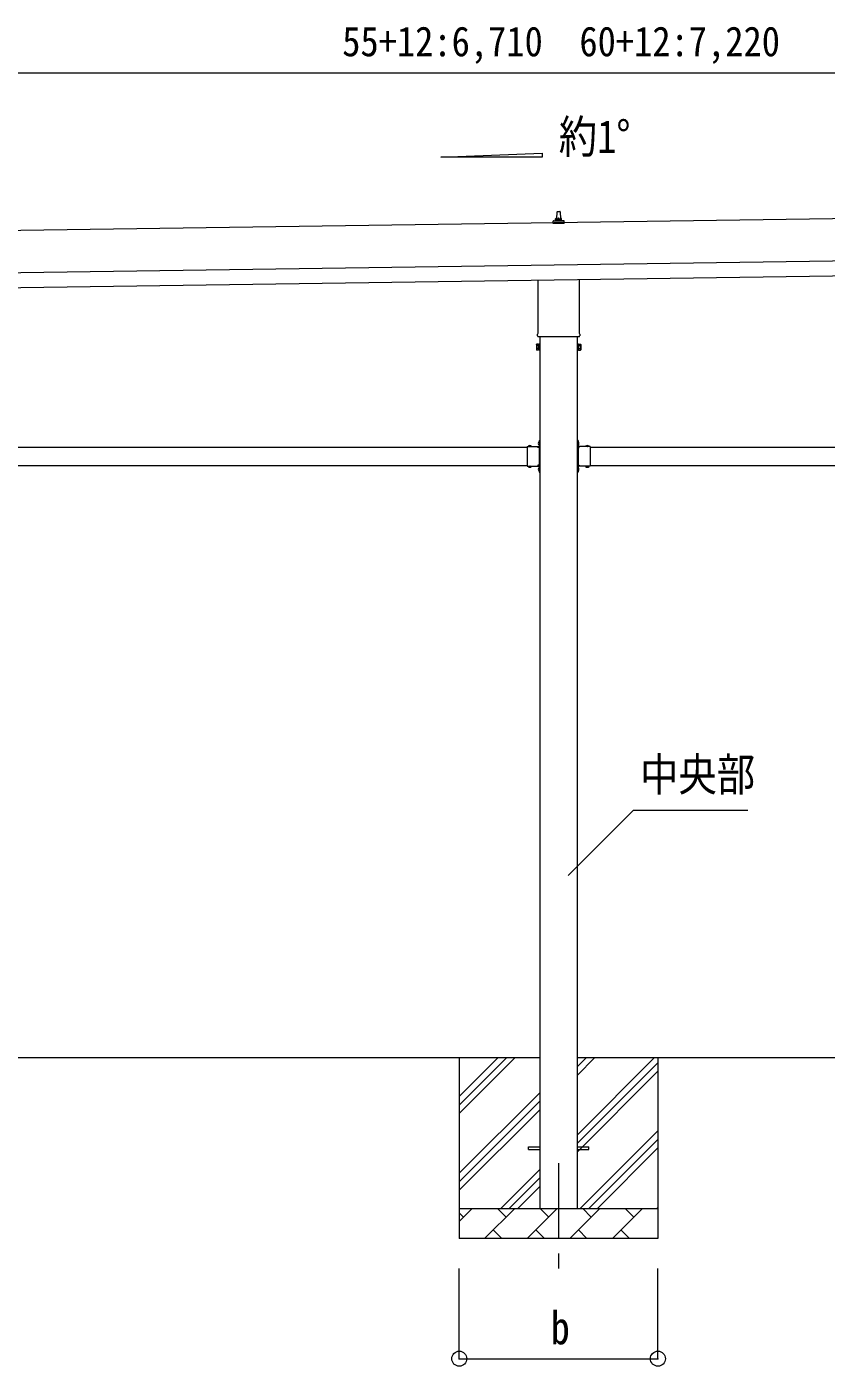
# Model space of a CAD drawing. Units: millimetres, scale not verified. Extents: x -88263 to 14131, y -29850 to 9646.
# Drawn here: x 4119 to 6775, y -673 to 3776 of the extents above; entities that cross this region are included whole.
import ezdxf
from ezdxf.enums import TextEntityAlignment as Align

# ---------------------------------------------------------------- set-up
doc = ezdxf.new("R2010")
doc.units = ezdxf.units.MM
doc.header["$LTSCALE"] = 50
doc.header["$PDMODE"] = 32
doc.header["$PDSIZE"] = 50
doc.linetypes.add('CHAIN1', pattern=[8, 5, -1, 1, -1])
doc.linetypes.add('USER8', pattern=[4, 3, -1])
for name, color, linetype, lineweight in [('0-2_建具', 4, 'Continuous', 9), ('0-4_設備', 7, 'Continuous', 9), ('0-6_手摺', 5, 'Continuous', 5), ('0-7_ハッチ', 6, 'Continuous', 9)]:
    doc.layers.add(name, color=color, linetype=linetype, lineweight=lineweight)
doc.styles.add('ＭＳ ゴシック', font='')
doc.styles.get('ＭＳ ゴシック').set_extended_font_data('MS Gothic')

msp = doc.modelspace()

# ---------------------------------------------------------------- linework, layer by layer
at = {"layer": '0-2_建具'}
for p, q in [((5879.58, 3138.36), (5880.31, 3161.88)), ((5881.31, 3162.86), (5889.85, 3162.86)), ((5890.85, 3161.88), (5891.58, 3138.36)), ((7927.81, 3154.69), (2562.86, 3078.04)), ((5867.33, 3122.86), (5867.33, 3130.57)), ((5903.83, 3122.86), (5867.33, 3122.86)), ((5867.71, 3131.36), (5903.45, 3131.36)), ((5868.09, 3131.54), (5874.82, 3133.17)), ((5875.2, 3133.36), (5895.96, 3133.36)), ((5875.58, 3134.14), (5875.58, 3138.36)), ((5876.58, 3138.36), (5894.58, 3138.36)), ((5895.58, 3134.14), (5895.58, 3138.36)), ((5903.07, 3131.54), (5896.34, 3133.17)), ((5903.83, 3122.86), (5903.83, 3130.57)), ((2564.86, 2938.06), (7929.81, 3014.7)), ((2565.57, 2888.06), (7930.53, 2964.7)), ((5953.88, 2936.47), (5953.88, 2758.87)), ((5817.28, 2758.87), (5817.28, 2934.52)), ((5811.58, 2720.6), (5812.34, 2721.91)), ((5811.58, 2720.6), (5811.58, 2703.6)), ((5818.58, 2721.91), (5812.34, 2721.91)), ((5818.58, 2717), (5812.34, 2717)), ((5815.58, 2750.1), (5815.58, 2755.6)), ((5953.52, 2746.6), (5817.64, 2746.6)), ((5818.58, 2702.28), (5818.58, 2721.91)), ((5818.58, 2721.3), (5821.08, 2721.3)), ((5818.58, 2702.9), (5818.58, 2721.3)), ((5821.08, 2722.6), (5823.08, 2722.6)), ((5821.08, 2701.6), (5821.08, 2722.6)), ((5823.08, 2746.6), (5823.08, -148.76)), ((5823.08, 2722.6), (5823.08, 2701.6)), ((5948.08, -148.76), (5948.08, 2746.6)), ((5948.08, 2722.6), (5948.08, 2701.6)), ((5950.08, 2722.6), (5948.08, 2722.6)), ((5950.08, 2701.6), (5950.08, 2722.6)), ((5952.58, 2721.3), (5950.08, 2721.3)), ((5952.58, 2721.91), (5958.82, 2721.91)), ((5952.58, 2702.28), (5952.58, 2721.91)), ((5952.58, 2702.9), (5952.58, 2721.3)), ((5952.58, 2717), (5958.82, 2717)), ((5955.58, 2755.6), (5955.58, 2750.1)), ((5959.58, 2720.6), (5958.82, 2721.91)), ((5959.58, 2720.6), (5959.58, 2703.6)), ((5811.58, 2703.6), (5812.34, 2702.28)), ((5818.58, 2707.19), (5812.34, 2707.19)), ((5818.58, 2702.28), (5812.34, 2702.28)), ((5821.08, 2702.9), (5818.58, 2702.9)), ((5823.08, 2701.6), (5821.08, 2701.6)), ((5948.08, 2701.6), (5950.08, 2701.6)), ((5950.08, 2702.9), (5952.58, 2702.9)), ((5952.58, 2707.19), (5958.82, 2707.19)), ((5952.58, 2702.28), (5958.82, 2702.28)), ((5959.58, 2703.6), (5958.82, 2702.28)), ((2990.08, 2379.24), (5781.08, 2379.24)), ((5781.08, 2382.24), (5821.08, 2382.24)), ((5781.08, 2382.24), (5781.08, 2316.24)), ((5784.18, 2382.75), (5795.98, 2382.75)), ((5784.18, 2382.75), (5784.18, 2382.24)), ((5784.18, 2382.24), (5795.98, 2382.24)), ((5795.98, 2382.75), (5795.98, 2382.24)), ((5817.08, 2380.24), (5821.08, 2380.24)), ((5817.08, 2378.24), (5817.08, 2380.24)), ((5817.08, 2379.24), (5822.58, 2379.24)), ((5821.08, 2378.24), (5817.08, 2378.24)), ((5820.57, 2398.14), (5820.57, 2386.34)), ((5820.57, 2398.14), (5821.08, 2398.14)), ((5820.57, 2386.34), (5821.08, 2386.34)), ((5821.08, 2402.24), (5821.08, 2382.24)), ((5821.08, 2402.24), (5823.08, 2402.24)), ((5821.08, 2398.14), (5821.08, 2386.34)), ((5823.08, 2395.24), (5821.08, 2395.24)), ((5823.08, 2389.24), (5821.08, 2389.24)), ((5821.08, 2378.24), (5821.08, 2320.24)), ((5822.58, 2379.24), (5822.58, 2319.24)), ((5823.08, 2402.24), (5823.08, 2382.24)), ((5948.08, 2402.24), (5948.08, 2382.24)), ((5950.08, 2402.24), (5948.08, 2402.24)), ((5948.08, 2395.24), (5950.08, 2395.24)), ((5948.08, 2389.24), (5950.08, 2389.24)), ((5948.58, 2379.24), (5948.58, 2319.24)), ((5954.08, 2379.24), (5948.58, 2379.24)), ((5950.08, 2402.24), (5950.08, 2382.24)), ((5950.08, 2398.14), (5950.08, 2386.34)), ((5950.59, 2398.14), (5950.08, 2398.14)), ((5950.59, 2386.34), (5950.08, 2386.34)), ((5990.08, 2382.24), (5950.08, 2382.24)), ((5954.08, 2380.24), (5950.08, 2380.24)), ((5950.08, 2378.24), (5954.08, 2378.24)), ((5950.08, 2378.24), (5950.08, 2320.24)), ((5950.59, 2398.14), (5950.59, 2386.34)), ((5954.08, 2378.24), (5954.08, 2380.24)), ((5975.18, 2382.75), (5975.18, 2382.24)), ((5986.98, 2382.75), (5975.18, 2382.75)), ((5986.98, 2382.24), (5975.18, 2382.24)), ((5986.98, 2382.75), (5986.98, 2382.24)), ((5990.08, 2382.24), (5990.08, 2316.24)), ((5990.08, 2379.24), (8781.08, 2379.24)), ((2990.08, 2319.24), (5781.08, 2319.24)), ((5781.08, 2316.24), (5821.08, 2316.24)), ((5784.18, 2316.24), (5795.98, 2316.24)), ((5784.18, 2315.73), (5784.18, 2316.24)), ((5784.18, 2315.73), (5795.98, 2315.73)), ((5795.98, 2315.73), (5795.98, 2316.24)), ((5817.08, 2320.24), (5817.08, 2318.24)), ((5821.08, 2320.24), (5817.08, 2320.24)), ((5817.08, 2319.24), (5822.58, 2319.24)), ((5821.08, 2318.24), (5817.08, 2318.24)), ((5821.08, 2316.24), (5821.08, 2296.24)), ((5823.08, 2316.24), (5823.08, 2296.24)), ((5948.08, 2316.24), (5948.08, 2296.24)), ((5954.08, 2319.24), (5948.58, 2319.24)), ((5950.08, 2320.24), (5954.08, 2320.24)), ((5950.08, 2318.24), (5954.08, 2318.24)), ((5990.08, 2316.24), (5950.08, 2316.24)), ((5950.08, 2316.24), (5950.08, 2296.24)), ((5954.08, 2320.24), (5954.08, 2318.24)), ((5986.98, 2316.24), (5975.18, 2316.24)), ((5975.18, 2315.73), (5975.18, 2316.24)), ((5986.98, 2315.73), (5975.18, 2315.73)), ((5986.98, 2315.73), (5986.98, 2316.24)), ((5990.08, 2319.24), (8781.08, 2319.24)), ((5820.57, 2312.14), (5820.57, 2300.34)), ((5820.57, 2312.14), (5821.08, 2312.14)), ((5820.57, 2300.34), (5821.08, 2300.34)), ((5821.08, 2312.14), (5821.08, 2300.34)), ((5823.08, 2309.24), (5821.08, 2309.24)), ((5823.08, 2303.24), (5821.08, 2303.24)), ((5821.08, 2296.24), (5823.08, 2296.24)), ((5948.08, 2309.24), (5950.08, 2309.24)), ((5948.08, 2303.24), (5950.08, 2303.24)), ((5950.08, 2296.24), (5948.08, 2296.24)), ((5950.08, 2312.14), (5950.08, 2300.34)), ((5950.59, 2312.14), (5950.08, 2312.14)), ((5950.59, 2300.34), (5950.08, 2300.34)), ((5950.59, 2312.14), (5950.59, 2300.34)), ((5785.58, 46.74), (5785.58, 55.74)), ((5785.58, 55.74), (5823.08, 55.74)), ((5785.58, 46.74), (5823.08, 46.74)), ((5948.08, 55.74), (5985.58, 55.74)), ((5948.08, 46.74), (5985.58, 46.74)), ((5985.58, 46.74), (5985.58, 55.74))]:
    msp.add_line(p, q, dxfattribs=at)
at = {"layer": '0-2_建具', "linetype": 'USER8'}
for p, q in [((5787.58, 2384.85), (5788.94, 2382.07)), ((5788.94, 2382.07), (5790.08, 2381.46)), ((5791.23, 2382.07), (5790.08, 2381.46)), ((5792.58, 2384.85), (5791.23, 2382.07)), ((5818.47, 2394.74), (5821.25, 2393.38)), ((5818.47, 2389.74), (5821.25, 2391.09)), ((5821.25, 2393.38), (5821.86, 2392.24)), ((5821.25, 2391.09), (5821.86, 2392.24)), ((5949.91, 2393.38), (5949.3, 2392.24)), ((5949.91, 2391.09), (5949.3, 2392.24)), ((5952.69, 2394.74), (5949.91, 2393.38)), ((5952.69, 2389.74), (5949.91, 2391.09)), ((5978.58, 2384.85), (5979.94, 2382.07)), ((5979.94, 2382.07), (5981.08, 2381.46)), ((5982.23, 2382.07), (5981.08, 2381.46)), ((5983.58, 2384.85), (5982.23, 2382.07)), ((5787.58, 2313.63), (5788.94, 2316.41)), ((5788.94, 2316.41), (5790.08, 2317.02)), ((5791.23, 2316.41), (5790.08, 2317.02)), ((5792.58, 2313.63), (5791.23, 2316.41)), ((5978.58, 2313.63), (5979.94, 2316.41)), ((5979.94, 2316.41), (5981.08, 2317.02)), ((5982.23, 2316.41), (5981.08, 2317.02)), ((5983.58, 2313.63), (5982.23, 2316.41)), ((5818.47, 2308.74), (5821.25, 2307.38)), ((5818.47, 2303.74), (5821.25, 2305.09)), ((5821.25, 2307.38), (5821.86, 2306.24)), ((5821.25, 2305.09), (5821.86, 2306.24)), ((5949.91, 2307.38), (5949.3, 2306.24)), ((5949.91, 2305.09), (5949.3, 2306.24)), ((5952.69, 2308.74), (5949.91, 2307.38)), ((5952.69, 2303.74), (5949.91, 2305.09))]:
    msp.add_line(p, q, dxfattribs=at)
at = {"layer": '0-2_建具', "color": 7, "linetype": 'CHAIN1'}
msp.add_line((5885.58, 1.24), (5885.58, -347.76), dxfattribs=at)
at = {"layer": '0-2_建具'}
for centre, radius, start, end in [((5881.31, 3161.86), 1, 90, 178.60509), ((5889.85, 3161.86), 1, 1.39491, 90), ((5868.33, 3130.57), 1, 103.62699, 180), ((5874.58, 3134.14), 1, 283.62699, 0), ((5879.67, 3137.72), 4.13, 90, 171.17633), ((5876.58, 3137.36), 1, 90, 180), ((5888.91, 3138.36), 4.83, 133.60282, 180), ((5882.25, 3138.36), 4.83, 0, 46.39718), ((5891.5, 3137.72), 4.13, 8.82367, 90), ((5894.58, 3137.36), 1, 0, 90), ((5896.58, 3134.14), 1, 180, 256.37301), ((5902.83, 3130.57), 1, 0, 76.37301), ((5819.58, 2755.6), 4, 125.09963, 180), ((5951.58, 2755.6), 4, 0, 54.90037), ((5827.82, 2712.1), 16.24, 162.41205, 197.58795), ((5815.93, 2719.46), 4.34, 145.61575, 214.38425), ((5819.58, 2750.1), 4, 180, 194.47751), ((5819.58, 2750.1), 4, 194.47751, 241.04498), ((5951.58, 2750.1), 4, 298.95502, 345.52249), ((5951.58, 2750.1), 4, 345.52249, 360), ((5943.34, 2712.1), 16.24, 342.41205, 17.58795), ((5955.24, 2719.46), 4.34, 325.61575, 34.38425), ((5815.93, 2704.74), 4.34, 145.61575, 214.38425), ((5955.24, 2704.74), 4.34, 325.61575, 34.38425), ((5790.08, 2377.01), 8.23, 44.2189, 135.7811), ((5826.31, 2392.24), 8.23, 134.2189, 225.7811), ((5821.08, 2382.24), 2, 270, 0), ((5950.08, 2382.24), 2, 180, 270), ((5944.85, 2392.24), 8.23, 314.2189, 45.7811), ((5981.08, 2377.01), 8.23, 44.2189, 135.7811), ((5790.08, 2321.47), 8.23, 224.2189, 315.7811), ((5821.08, 2316.24), 2, 0, 90), ((5950.08, 2316.24), 2, 90, 180), ((5981.08, 2321.47), 8.23, 224.2189, 315.7811), ((5826.31, 2306.24), 8.23, 134.2189, 225.7811), ((5944.85, 2306.24), 8.23, 314.2189, 45.7811)]:
    msp.add_arc(centre, radius, start, end, dxfattribs=at)
at = {"layer": '0-4_設備'}
for p, q in [((5823.08, 351.24), (2948.08, 351.24)), ((5555.58, 222.76), (5684.06, 351.24)), ((5555.58, 194.47), (5712.35, 351.24)), ((5555.58, 166.19), (5740.63, 351.24)), ((5555.58, 351.24), (5555.58, -248.76)), ((5948.08, 322.41), (5976.91, 351.24)), ((5948.08, 294.13), (6005.19, 351.24)), ((5948.08, 96.14), (6203.18, 351.24)), ((8823.08, 351.24), (5948.08, 351.24)), ((5948.08, 67.86), (6215.58, 335.36)), ((6215.58, 351.24), (6215.58, -248.76)), ((5948.08, 39.57), (6215.58, 307.07)), ((5555.58, -31.8), (5823.08, 235.7)), ((5555.58, -60.09), (5823.08, 207.41)), ((5555.58, -88.37), (5823.08, 179.13)), ((5957.74, -148.76), (6215.58, 109.08)), ((5986.02, -148.76), (6215.58, 80.8)), ((6014.31, -148.76), (6215.58, 52.51)), ((5693.18, -148.76), (5823.08, -18.86)), ((5721.46, -148.76), (5823.08, -47.14)), ((5749.75, -148.76), (5823.08, -75.43)), ((5555.58, -191.65), (5598.47, -148.76)), ((5555.58, -148.76), (6215.58, -148.76)), ((5569.92, -177.31), (5555.58, -162.97)), ((5639.89, -248.76), (5739.89, -148.76)), ((5711.34, -177.31), (5682.79, -148.76)), ((5781.32, -248.76), (5881.32, -148.76)), ((5852.76, -177.31), (5824.21, -148.76)), ((5922.74, -248.76), (6022.74, -148.76)), ((5994.18, -177.31), (5965.63, -148.76)), ((6064.16, -248.76), (6164.16, -148.76)), ((6135.61, -177.31), (6107.05, -148.76)), ((6212.3, -148.76), (6215.58, -145.48)), ((5668.45, -220.21), (5697, -248.76)), ((5809.87, -220.21), (5838.42, -248.76)), ((5951.29, -220.21), (5979.84, -248.76)), ((6092.71, -220.21), (6121.27, -248.76)), ((6215.58, -248.76), (5555.58, -248.76))]:
    msp.add_line(p, q, dxfattribs=at)
at = {"layer": '0-4_設備', "color": 4}
msp.add_lwpolyline([(5494.56, 3343.54), (5830.56, 3355.96), (5830.56, 3343.54)], close=True, dxfattribs=at)
at = {"layer": '0-6_手摺', "color": 6, "lineweight": 9}
for p, q in [((2531.58, 3623.47), (9241.58, 3623.47)), ((5555.58, -647.76), (5555.58, -347.76)), ((6215.58, -647.76), (6215.58, -347.76)), ((5555.58, -647.76), (6215.58, -647.76))]:
    msp.add_line(p, q, dxfattribs=at)
at = {"layer": '0-6_手摺', "color": 6}
for p in [(5555.58, -647.76), (6215.58, -647.76)]:
    msp.add_point(p, dxfattribs=at)
at = {"layer": '0-7_ハッチ'}
for p, q in [((6133.22, 1173.31), (5917.21, 957.31)), ((6514.53, 1173.31), (6133.22, 1173.31))]:
    msp.add_line(p, q, dxfattribs=at)

# ---------------------------------------------------------------- texts
at = {"layer": '0-4_設備', "style": 'ＭＳ ゴシック', "width": 0.85}
msp.add_text('約1°', height=110, dxfattribs=at).set_placement((5886.25, 3323.32), align=Align.BOTTOM_LEFT)
at = {"layer": '0-6_手摺', "color": 7, "style": 'ＭＳ ゴシック'}
for s, height, width, p in [('55+12:6,710\u300060+12:7,220', 98.97, 0.9, (5166.58, 3648.47)), ('b', 110, 0.85, (5859.33, -632.76))]:
    msp.add_text(s, height=height, dxfattribs=dict(at, width=width)).set_placement(p, align=Align.BOTTOM_LEFT)
at = {"layer": '0-7_ハッチ', "color": 7, "style": 'ＭＳ ゴシック', "width": 0.85}
msp.add_text('中央部', height=110, dxfattribs=at).set_placement((6155.85, 1204.66), align=Align.BOTTOM_LEFT)

doc.saveas('drawing.dxf')
